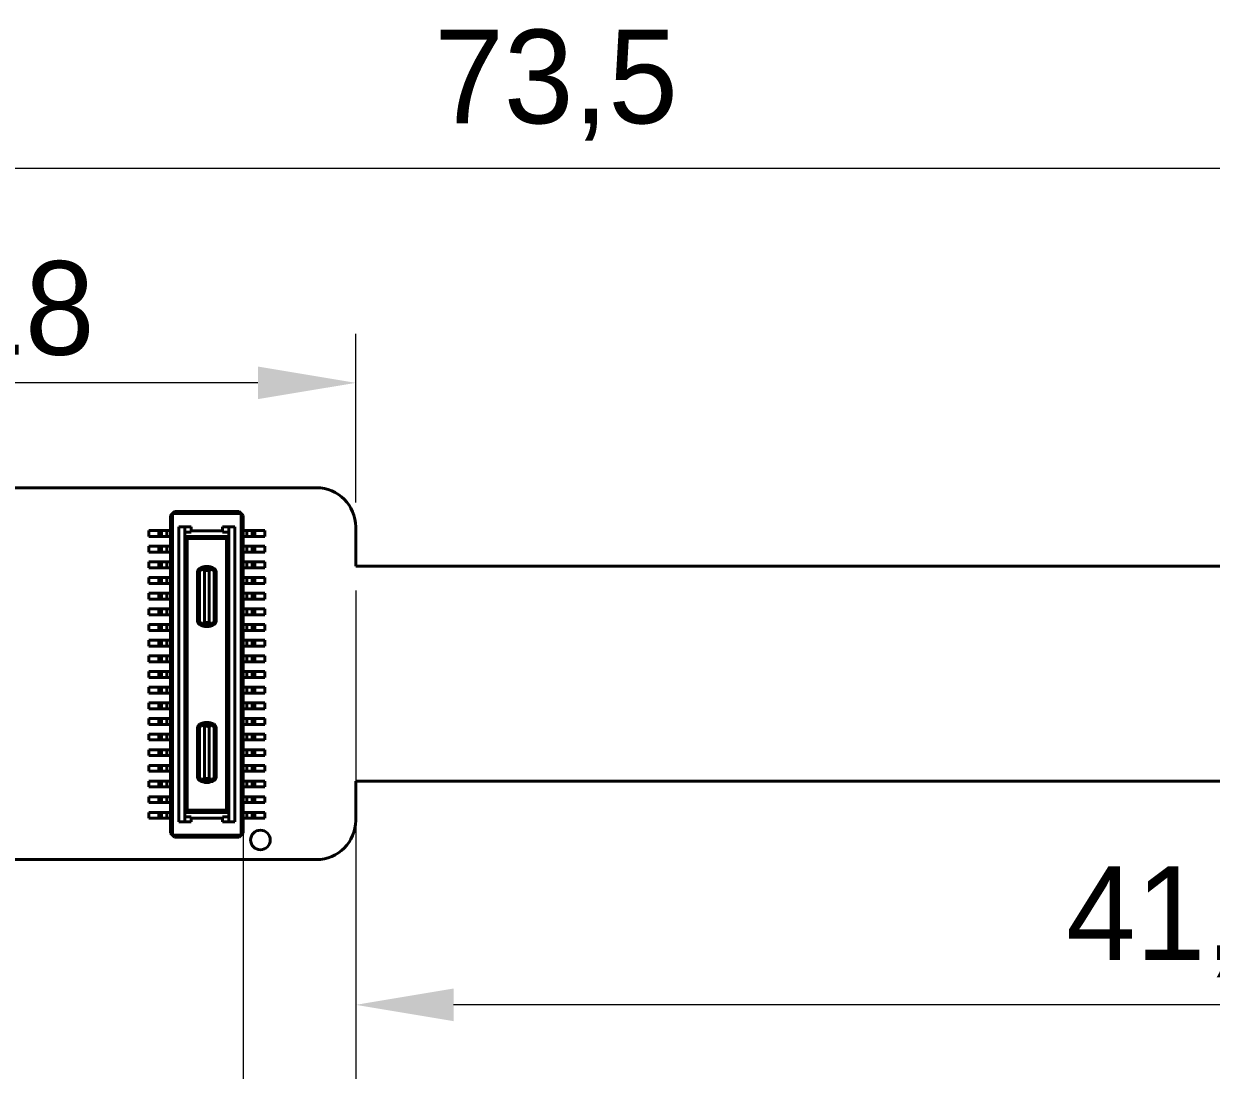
# Model space of a CAD drawing. Header units: millimetres. Extents: x 15 to 205, y 5 to 292.
# Drawn here: x 72.6 to 102.94, y 143.66 to 170.4 of the extents above; entities that cross this region are included whole.
import ezdxf

# ---------------------------------------------------------------- set-up
doc = ezdxf.new("R2010")
doc.units = ezdxf.units.MM
doc.layers.add('Annotations', color=7, linetype='Continuous')
doc.layers.add('Geometries', color=7, linetype='Continuous')
doc.styles.add('Shapr2', font='txt', dxfattribs={"height": 2.3925})
doc.dimstyles.new('ISO-25', dxfattribs={"dimtxt": 2.5, "dimasz": 2.5, "dimexe": 1.25, "dimexo": 0.625, "dimtad": 1, "dimtxsty": 'Standard', "dimcen": 2.5, "dimadec": 0, "dimazin": 0, "dimtfac": 1, "dimtmove": 0, "dimatfit": 3, "dimfxl": 1, "dimarcsym": 0})

# ---------------------------------------------------------------- blocks, each defined once
blk = doc.blocks.new('*D2')
at = {"layer": 'Annotations', "color": 0, "linetype": 'Continuous', "lineweight": 15}
for p, q in [((49.079, 161.421), (49.079, 167.96)), ((122.579, 155.254), (122.579, 167.96)), ((51.579, 166.71), (120.079, 166.71))]:
    blk.add_line(p, q, dxfattribs=at)
at = {"layer": 'Annotations', "color": 0}
for points in [[(51.579, 167.126), (51.579, 166.293), (49.079, 166.71)], [(120.079, 166.293), (120.079, 167.126), (122.579, 166.71)]]:
    blk.add_solid(points, dxfattribs=at)
at = {"layer": 'Defpoints', "color": 0}
for p in [(122.579, 166.71), (49.079, 160.796), (122.579, 154.629)]:
    blk.add_point(p, dxfattribs=at)
at = {"layer": 'Annotations', "color": 0, "lineweight": 15, "insert": (86.198, 168.834), "char_height": 2.3925, "attachment_point": 5, "style": 'Shapr2'}
blk.add_mtext('73,5', dxfattribs=at)
blk = doc.blocks.new('*D7')
at = {"layer": 'Annotations', "color": 0, "linetype": 'Continuous', "lineweight": 15}
for p, q in [((63.079, 161.421), (63.079, 162.477)), ((81.079, 158.171), (81.079, 162.477)), ((78.579, 161.227), (65.579, 161.227))]:
    blk.add_line(p, q, dxfattribs=at)
at = {"layer": 'Annotations', "color": 0}
for points in [[(65.579, 161.644), (65.579, 160.811), (63.079, 161.227)], [(78.579, 160.811), (78.579, 161.644), (81.079, 161.227)]]:
    blk.add_solid(points, dxfattribs=at)
at = {"layer": 'Defpoints', "color": 0}
for p in [(63.079, 161.227), (63.079, 160.796), (81.079, 157.546)]:
    blk.add_point(p, dxfattribs=at)
at = {"layer": 'Annotations', "color": 0, "lineweight": 15, "insert": (72.627, 163.124), "char_height": 2.3925, "attachment_point": 5, "style": 'Shapr2'}
blk.add_mtext('18', dxfattribs=at)
blk = doc.blocks.new('*D8')
at = {"layer": 'Annotations', "color": 0, "linetype": 'Continuous', "lineweight": 15}
for p, q in [((122.579, 152.238), (122.579, 144.083)), ((81.079, 149.421), (81.079, 144.083)), ((120.079, 145.333), (83.579, 145.333))]:
    blk.add_line(p, q, dxfattribs=at)
at = {"layer": 'Annotations', "color": 0}
for points in [[(83.579, 145.75), (83.579, 144.916), (81.079, 145.333)], [(120.079, 144.916), (120.079, 145.75), (122.579, 145.333)]]:
    blk.add_solid(points, dxfattribs=at)
at = {"layer": 'Defpoints', "color": 0}
for p in [(122.579, 152.863), (81.079, 150.046), (81.079, 145.333)]:
    blk.add_point(p, dxfattribs=at)
at = {"layer": 'Annotations', "color": 0, "lineweight": 15, "insert": (102.345, 147.457), "char_height": 2.3925, "attachment_point": 5, "style": 'Shapr2'}
blk.add_mtext('41,5', dxfattribs=at)
blk = doc.blocks.new('*D10')
at = {"layer": 'Annotations', "color": 0, "linetype": 'Continuous', "lineweight": 15}
for p, q in [((78.2, 156.026), (78.2, 116.949)), ((81.079, 155.921), (81.079, 116.949)), ((75.7, 118.199), (73.2, 118.199)), ((78.2, 118.199), (81.079, 118.199)), ((83.579, 118.199), (86.079, 118.199))]:
    blk.add_line(p, q, dxfattribs=at)
at = {"layer": 'Annotations', "color": 0}
for points in [[(75.7, 117.782), (75.7, 118.615), (78.2, 118.199)], [(83.579, 118.615), (83.579, 117.782), (81.079, 118.199)]]:
    blk.add_solid(points, dxfattribs=at)
at = {"layer": 'Defpoints', "color": 0}
for p in [(78.2, 156.651), (81.079, 156.546), (81.079, 118.199)]:
    blk.add_point(p, dxfattribs=at)
at = {"layer": 'Annotations', "color": 0, "lineweight": 15, "insert": (78.833, 120.323), "char_height": 2.3925, "attachment_point": 5, "style": 'Shapr2'}
blk.add_mtext('2,88', dxfattribs=at)

msp = doc.modelspace()

# ---------------------------------------------------------------- linework, layer by layer
at = {"layer": 'Geometries', "linetype": 'Continuous', "lineweight": 40}
for p, q in [((63.079, 158.546), (80.079, 158.546)), ((76.35, 157.836), (76.4, 157.886)), ((76.35, 157.451), (76.35, 157.836)), ((76.45, 157.936), (76.4, 157.886)), ((76.4, 157.886), (78.15, 157.886)), ((76.4, 157.886), (76.4, 149.666)), ((78.1, 157.936), (76.45, 157.936)), ((78.1, 157.936), (78.15, 157.886)), ((78.15, 157.886), (78.2, 157.836)), ((78.15, 157.886), (78.15, 149.666)), ((78.2, 157.451), (78.2, 157.836)), ((76.56, 157.546), (76.71, 157.546)), ((76.56, 157.546), (76.56, 150.006)), ((76.71, 157.546), (76.875, 157.546)), ((76.71, 157.546), (76.71, 157.411)), ((76.875, 157.446), (76.875, 157.546)), ((77.675, 157.546), (77.675, 157.446)), ((77.675, 157.546), (77.84, 157.546)), ((77.84, 157.546), (77.84, 157.411)), ((77.84, 157.546), (77.99, 157.546)), ((77.99, 150.006), (77.99, 157.546)), ((81.079, 156.546), (81.079, 157.546)), ((75.79, 157.451), (76.05, 157.451)), ((75.79, 157.301), (75.79, 157.451)), ((76.05, 157.301), (75.79, 157.301)), ((76.05, 157.451), (76.094, 157.451)), ((76.05, 157.451), (76.05, 157.301)), ((76.05, 157.301), (76.094, 157.301)), ((76.094, 157.451), (76.094, 157.301)), ((76.094, 157.451), (76.117, 157.451)), ((76.117, 157.301), (76.094, 157.301)), ((76.25, 157.451), (76.117, 157.451)), ((76.117, 157.451), (76.117, 157.301)), ((76.25, 157.301), (76.117, 157.301)), ((76.25, 157.451), (76.35, 157.451)), ((76.25, 157.451), (76.25, 157.301)), ((76.35, 157.301), (76.25, 157.301)), ((76.35, 157.301), (76.35, 157.451)), ((76.35, 157.051), (76.35, 157.301)), ((76.875, 157.411), (76.71, 157.411)), ((76.71, 157.411), (76.71, 157.307)), ((76.71, 157.307), (76.71, 150.246)), ((76.77, 157.246), (76.711, 157.305)), ((76.711, 157.305), (77.839, 157.305)), ((76.77, 157.246), (76.77, 150.307)), ((76.77, 157.246), (77.78, 157.246)), ((76.875, 157.446), (76.875, 157.411)), ((76.875, 157.446), (77.675, 157.446)), ((77.675, 157.411), (77.675, 157.446)), ((77.84, 157.411), (77.675, 157.411)), ((77.78, 157.246), (77.839, 157.305)), ((77.78, 157.246), (77.78, 150.307)), ((77.84, 157.411), (77.84, 157.307)), ((77.84, 157.307), (77.84, 150.246)), ((78.3, 157.451), (78.2, 157.451)), ((78.2, 157.301), (78.2, 157.451)), ((78.2, 157.301), (78.3, 157.301)), ((78.2, 157.051), (78.2, 157.301)), ((78.3, 157.451), (78.432, 157.451)), ((78.3, 157.451), (78.3, 157.301)), ((78.3, 157.301), (78.432, 157.301)), ((78.456, 157.451), (78.432, 157.451)), ((78.432, 157.451), (78.432, 157.301)), ((78.432, 157.301), (78.456, 157.301)), ((78.5, 157.451), (78.456, 157.451)), ((78.456, 157.451), (78.456, 157.301)), ((78.5, 157.301), (78.456, 157.301)), ((78.76, 157.451), (78.5, 157.451)), ((78.5, 157.451), (78.5, 157.301)), ((78.5, 157.301), (78.76, 157.301)), ((78.76, 157.301), (78.76, 157.451)), ((75.79, 156.901), (75.79, 157.051)), ((75.79, 157.051), (76.05, 157.051)), ((76.05, 156.901), (75.79, 156.901)), ((76.05, 157.051), (76.094, 157.051)), ((76.05, 157.051), (76.05, 156.901)), ((76.05, 156.901), (76.094, 156.901)), ((76.094, 157.051), (76.117, 157.051)), ((76.094, 157.051), (76.094, 156.901)), ((76.117, 156.901), (76.094, 156.901)), ((76.25, 157.051), (76.117, 157.051)), ((76.117, 157.051), (76.117, 156.901)), ((76.25, 156.901), (76.117, 156.901)), ((76.25, 157.051), (76.35, 157.051)), ((76.25, 157.051), (76.25, 156.901)), ((76.35, 156.901), (76.25, 156.901)), ((76.35, 156.901), (76.35, 157.051)), ((76.35, 156.651), (76.35, 156.901)), ((78.3, 157.051), (78.2, 157.051)), ((78.2, 156.901), (78.2, 157.051)), ((78.2, 156.901), (78.3, 156.901)), ((78.2, 156.651), (78.2, 156.901)), ((78.3, 157.051), (78.432, 157.051)), ((78.3, 157.051), (78.3, 156.901)), ((78.3, 156.901), (78.432, 156.901)), ((78.432, 157.051), (78.432, 156.901)), ((78.456, 157.051), (78.432, 157.051)), ((78.432, 156.901), (78.456, 156.901)), ((78.5, 157.051), (78.456, 157.051)), ((78.456, 157.051), (78.456, 156.901)), ((78.5, 156.901), (78.456, 156.901)), ((78.76, 157.051), (78.5, 157.051)), ((78.5, 157.051), (78.5, 156.901)), ((78.5, 156.901), (78.76, 156.901)), ((78.76, 156.901), (78.76, 157.051)), ((75.79, 156.651), (76.05, 156.651)), ((75.79, 156.501), (75.79, 156.651)), ((76.05, 156.651), (76.094, 156.651)), ((76.05, 156.651), (76.05, 156.501)), ((76.094, 156.651), (76.117, 156.651)), ((76.094, 156.651), (76.094, 156.501)), ((76.25, 156.651), (76.117, 156.651)), ((76.117, 156.651), (76.117, 156.501)), ((76.25, 156.651), (76.35, 156.651)), ((76.25, 156.651), (76.25, 156.501)), ((76.35, 156.501), (76.35, 156.651)), ((78.3, 156.651), (78.2, 156.651)), ((78.2, 156.501), (78.2, 156.651)), ((78.3, 156.651), (78.432, 156.651)), ((78.3, 156.651), (78.3, 156.501)), ((78.432, 156.651), (78.432, 156.501)), ((78.456, 156.651), (78.432, 156.651)), ((78.456, 156.651), (78.456, 156.501)), ((78.5, 156.651), (78.456, 156.651)), ((78.76, 156.651), (78.5, 156.651)), ((78.5, 156.651), (78.5, 156.501)), ((78.76, 156.501), (78.76, 156.651)), ((76.05, 156.501), (75.79, 156.501)), ((76.05, 156.501), (76.094, 156.501)), ((76.117, 156.501), (76.094, 156.501)), ((76.25, 156.501), (76.117, 156.501)), ((76.35, 156.501), (76.25, 156.501)), ((76.35, 156.251), (76.35, 156.501)), ((77.09, 156.4), (77.04, 156.4)), ((77.04, 155.137), (77.04, 156.4)), ((77.115, 156.443), (77.09, 156.487)), ((77.09, 155.137), (77.09, 156.4)), ((77.215, 156.429), (77.215, 155.108)), ((77.335, 156.429), (77.335, 155.108)), ((77.435, 156.443), (77.46, 156.487)), ((77.51, 156.4), (77.46, 156.4)), ((77.46, 155.137), (77.46, 156.4)), ((77.51, 156.4), (77.51, 155.137)), ((78.2, 156.501), (78.3, 156.501)), ((78.2, 156.251), (78.2, 156.501)), ((78.3, 156.501), (78.432, 156.501)), ((78.432, 156.501), (78.456, 156.501)), ((78.5, 156.501), (78.456, 156.501)), ((78.5, 156.501), (78.76, 156.501)), ((121.579, 156.546), (81.079, 156.546)), ((75.79, 156.251), (76.05, 156.251)), ((75.79, 156.101), (75.79, 156.251)), ((76.05, 156.101), (75.79, 156.101)), ((76.05, 156.251), (76.094, 156.251)), ((76.05, 156.251), (76.05, 156.101)), ((76.05, 156.101), (76.094, 156.101)), ((76.094, 156.251), (76.117, 156.251)), ((76.094, 156.251), (76.094, 156.101)), ((76.117, 156.101), (76.094, 156.101)), ((76.25, 156.251), (76.117, 156.251)), ((76.117, 156.251), (76.117, 156.101)), ((76.25, 156.101), (76.117, 156.101)), ((76.25, 156.251), (76.35, 156.251)), ((76.25, 156.251), (76.25, 156.101)), ((76.35, 156.101), (76.25, 156.101)), ((76.35, 156.101), (76.35, 156.251)), ((76.35, 155.851), (76.35, 156.101)), ((78.3, 156.251), (78.2, 156.251)), ((78.2, 156.101), (78.2, 156.251)), ((78.2, 156.101), (78.3, 156.101)), ((78.2, 155.851), (78.2, 156.101)), ((78.3, 156.251), (78.432, 156.251)), ((78.3, 156.251), (78.3, 156.101)), ((78.3, 156.101), (78.432, 156.101)), ((78.432, 156.251), (78.432, 156.101)), ((78.456, 156.251), (78.432, 156.251)), ((78.432, 156.101), (78.456, 156.101)), ((78.5, 156.251), (78.456, 156.251)), ((78.456, 156.251), (78.456, 156.101)), ((78.5, 156.101), (78.456, 156.101)), ((78.76, 156.251), (78.5, 156.251)), ((78.5, 156.251), (78.5, 156.101)), ((78.5, 156.101), (78.76, 156.101)), ((78.76, 156.101), (78.76, 156.251)), ((75.79, 155.851), (76.05, 155.851)), ((75.79, 155.701), (75.79, 155.851)), ((76.05, 155.701), (75.79, 155.701)), ((76.05, 155.851), (76.05, 155.701)), ((76.05, 155.851), (76.094, 155.851)), ((76.05, 155.701), (76.094, 155.701)), ((76.094, 155.851), (76.117, 155.851)), ((76.094, 155.851), (76.094, 155.701)), ((76.117, 155.701), (76.094, 155.701)), ((76.117, 155.851), (76.117, 155.701)), ((76.25, 155.851), (76.117, 155.851)), ((76.25, 155.701), (76.117, 155.701)), ((76.25, 155.851), (76.35, 155.851)), ((76.25, 155.851), (76.25, 155.701)), ((76.35, 155.701), (76.25, 155.701)), ((76.35, 155.701), (76.35, 155.851)), ((76.35, 155.451), (76.35, 155.701)), ((78.3, 155.851), (78.2, 155.851)), ((78.2, 155.701), (78.2, 155.851)), ((78.2, 155.701), (78.3, 155.701)), ((78.2, 155.451), (78.2, 155.701)), ((78.3, 155.851), (78.432, 155.851)), ((78.3, 155.851), (78.3, 155.701)), ((78.3, 155.701), (78.432, 155.701)), ((78.456, 155.851), (78.432, 155.851)), ((78.432, 155.851), (78.432, 155.701)), ((78.432, 155.701), (78.456, 155.701)), ((78.5, 155.851), (78.456, 155.851)), ((78.456, 155.851), (78.456, 155.701)), ((78.5, 155.701), (78.456, 155.701)), ((78.76, 155.851), (78.5, 155.851)), ((78.5, 155.851), (78.5, 155.701)), ((78.5, 155.701), (78.76, 155.701)), ((78.76, 155.701), (78.76, 155.851)), ((75.79, 155.451), (76.05, 155.451)), ((75.79, 155.301), (75.79, 155.451)), ((76.05, 155.451), (76.094, 155.451)), ((76.05, 155.451), (76.05, 155.301)), ((76.094, 155.451), (76.117, 155.451)), ((76.094, 155.451), (76.094, 155.301)), ((76.25, 155.451), (76.117, 155.451)), ((76.117, 155.451), (76.117, 155.301)), ((76.25, 155.451), (76.35, 155.451)), ((76.25, 155.451), (76.25, 155.301)), ((76.35, 155.301), (76.35, 155.451)), ((78.3, 155.451), (78.2, 155.451)), ((78.2, 155.301), (78.2, 155.451)), ((78.3, 155.451), (78.432, 155.451)), ((78.3, 155.451), (78.3, 155.301)), ((78.456, 155.451), (78.432, 155.451)), ((78.432, 155.451), (78.432, 155.301)), ((78.5, 155.451), (78.456, 155.451)), ((78.456, 155.451), (78.456, 155.301)), ((78.76, 155.451), (78.5, 155.451)), ((78.5, 155.451), (78.5, 155.301)), ((78.76, 155.301), (78.76, 155.451)), ((76.05, 155.301), (75.79, 155.301)), ((75.79, 155.051), (76.05, 155.051)), ((75.79, 154.901), (75.79, 155.051)), ((76.05, 155.301), (76.094, 155.301)), ((76.05, 155.051), (76.094, 155.051)), ((76.05, 155.051), (76.05, 154.901)), ((76.117, 155.301), (76.094, 155.301)), ((76.094, 155.051), (76.117, 155.051)), ((76.094, 155.051), (76.094, 154.901)), ((76.25, 155.301), (76.117, 155.301)), ((76.25, 155.051), (76.117, 155.051)), ((76.117, 155.051), (76.117, 154.901)), ((76.35, 155.301), (76.25, 155.301)), ((76.25, 155.051), (76.35, 155.051)), ((76.25, 155.051), (76.25, 154.901)), ((76.35, 155.051), (76.35, 155.301)), ((76.35, 154.901), (76.35, 155.051)), ((77.04, 155.137), (77.09, 155.137)), ((77.09, 155.051), (77.115, 155.094)), ((77.435, 155.094), (77.46, 155.051)), ((77.46, 155.137), (77.51, 155.137)), ((78.2, 155.301), (78.3, 155.301)), ((78.2, 155.051), (78.2, 155.301)), ((78.3, 155.051), (78.2, 155.051)), ((78.2, 154.901), (78.2, 155.051)), ((78.3, 155.301), (78.432, 155.301)), ((78.3, 155.051), (78.432, 155.051)), ((78.3, 155.051), (78.3, 154.901)), ((78.432, 155.301), (78.456, 155.301)), ((78.456, 155.051), (78.432, 155.051)), ((78.432, 155.051), (78.432, 154.901)), ((78.5, 155.301), (78.456, 155.301)), ((78.5, 155.051), (78.456, 155.051)), ((78.456, 155.051), (78.456, 154.901)), ((78.5, 155.301), (78.76, 155.301)), ((78.76, 155.051), (78.5, 155.051)), ((78.5, 155.051), (78.5, 154.901)), ((78.76, 154.901), (78.76, 155.051)), ((76.05, 154.901), (75.79, 154.901)), ((76.05, 154.901), (76.094, 154.901)), ((76.117, 154.901), (76.094, 154.901)), ((76.25, 154.901), (76.117, 154.901)), ((76.35, 154.901), (76.25, 154.901)), ((76.35, 154.651), (76.35, 154.901)), ((78.2, 154.901), (78.3, 154.901)), ((78.2, 154.651), (78.2, 154.901)), ((78.3, 154.901), (78.432, 154.901)), ((78.432, 154.901), (78.456, 154.901)), ((78.5, 154.901), (78.456, 154.901)), ((78.5, 154.901), (78.76, 154.901)), ((75.79, 154.501), (75.79, 154.651)), ((75.79, 154.651), (76.05, 154.651)), ((76.05, 154.501), (75.79, 154.501)), ((76.05, 154.651), (76.094, 154.651)), ((76.05, 154.651), (76.05, 154.501)), ((76.05, 154.501), (76.094, 154.501)), ((76.094, 154.651), (76.117, 154.651)), ((76.094, 154.651), (76.094, 154.501)), ((76.117, 154.501), (76.094, 154.501)), ((76.117, 154.651), (76.117, 154.501)), ((76.25, 154.651), (76.117, 154.651)), ((76.25, 154.501), (76.117, 154.501)), ((76.25, 154.651), (76.35, 154.651)), ((76.25, 154.651), (76.25, 154.501)), ((76.35, 154.501), (76.25, 154.501)), ((76.35, 154.501), (76.35, 154.651)), ((76.35, 154.251), (76.35, 154.501)), ((78.3, 154.651), (78.2, 154.651)), ((78.2, 154.501), (78.2, 154.651)), ((78.2, 154.501), (78.3, 154.501)), ((78.2, 154.251), (78.2, 154.501)), ((78.3, 154.651), (78.432, 154.651)), ((78.3, 154.651), (78.3, 154.501)), ((78.3, 154.501), (78.432, 154.501)), ((78.456, 154.651), (78.432, 154.651)), ((78.432, 154.651), (78.432, 154.501)), ((78.432, 154.501), (78.456, 154.501)), ((78.456, 154.651), (78.456, 154.501)), ((78.5, 154.651), (78.456, 154.651)), ((78.5, 154.501), (78.456, 154.501)), ((78.76, 154.651), (78.5, 154.651)), ((78.5, 154.651), (78.5, 154.501)), ((78.5, 154.501), (78.76, 154.501)), ((78.76, 154.501), (78.76, 154.651)), ((75.79, 154.251), (76.05, 154.251)), ((75.79, 154.101), (75.79, 154.251)), ((76.05, 154.251), (76.094, 154.251)), ((76.05, 154.251), (76.05, 154.101)), ((76.094, 154.251), (76.117, 154.251)), ((76.094, 154.251), (76.094, 154.101)), ((76.25, 154.251), (76.117, 154.251)), ((76.117, 154.251), (76.117, 154.101)), ((76.25, 154.251), (76.25, 154.101)), ((76.25, 154.251), (76.35, 154.251)), ((76.35, 154.101), (76.35, 154.251)), ((78.3, 154.251), (78.2, 154.251)), ((78.2, 154.101), (78.2, 154.251)), ((78.3, 154.251), (78.432, 154.251)), ((78.3, 154.251), (78.3, 154.101)), ((78.456, 154.251), (78.432, 154.251)), ((78.432, 154.251), (78.432, 154.101)), ((78.5, 154.251), (78.456, 154.251)), ((78.456, 154.251), (78.456, 154.101)), ((78.76, 154.251), (78.5, 154.251)), ((78.5, 154.251), (78.5, 154.101)), ((78.76, 154.101), (78.76, 154.251)), ((76.05, 154.101), (75.79, 154.101)), ((75.79, 153.851), (76.05, 153.851)), ((75.79, 153.701), (75.79, 153.851)), ((76.05, 154.101), (76.094, 154.101)), ((76.05, 153.851), (76.094, 153.851)), ((76.05, 153.851), (76.05, 153.701)), ((76.117, 154.101), (76.094, 154.101)), ((76.094, 153.851), (76.094, 153.701)), ((76.094, 153.851), (76.117, 153.851)), ((76.25, 154.101), (76.117, 154.101)), ((76.25, 153.851), (76.117, 153.851)), ((76.117, 153.851), (76.117, 153.701)), ((76.35, 154.101), (76.25, 154.101)), ((76.25, 153.851), (76.35, 153.851)), ((76.25, 153.851), (76.25, 153.701)), ((76.35, 153.851), (76.35, 154.101)), ((76.35, 153.701), (76.35, 153.851)), ((78.2, 154.101), (78.3, 154.101)), ((78.2, 153.851), (78.2, 154.101)), ((78.3, 153.851), (78.2, 153.851)), ((78.2, 153.701), (78.2, 153.851)), ((78.3, 154.101), (78.432, 154.101)), ((78.3, 153.851), (78.432, 153.851)), ((78.3, 153.851), (78.3, 153.701)), ((78.432, 154.101), (78.456, 154.101)), ((78.456, 153.851), (78.432, 153.851)), ((78.432, 153.851), (78.432, 153.701)), ((78.5, 154.101), (78.456, 154.101)), ((78.5, 153.851), (78.456, 153.851)), ((78.456, 153.851), (78.456, 153.701)), ((78.5, 154.101), (78.76, 154.101)), ((78.5, 153.851), (78.5, 153.701)), ((78.76, 153.851), (78.5, 153.851)), ((78.76, 153.701), (78.76, 153.851)), ((76.05, 153.701), (75.79, 153.701)), ((76.05, 153.701), (76.094, 153.701)), ((76.117, 153.701), (76.094, 153.701)), ((76.25, 153.701), (76.117, 153.701)), ((76.35, 153.701), (76.25, 153.701)), ((76.35, 153.451), (76.35, 153.701)), ((78.2, 153.701), (78.3, 153.701)), ((78.2, 153.451), (78.2, 153.701)), ((78.3, 153.701), (78.432, 153.701)), ((78.432, 153.701), (78.456, 153.701)), ((78.5, 153.701), (78.456, 153.701)), ((78.5, 153.701), (78.76, 153.701)), ((75.79, 153.451), (76.05, 153.451)), ((75.79, 153.301), (75.79, 153.451)), ((76.05, 153.301), (75.79, 153.301)), ((76.05, 153.451), (76.094, 153.451)), ((76.05, 153.451), (76.05, 153.301)), ((76.05, 153.301), (76.094, 153.301)), ((76.094, 153.451), (76.117, 153.451)), ((76.094, 153.451), (76.094, 153.301)), ((76.117, 153.301), (76.094, 153.301)), ((76.25, 153.451), (76.117, 153.451)), ((76.117, 153.451), (76.117, 153.301)), ((76.25, 153.301), (76.117, 153.301)), ((76.25, 153.451), (76.35, 153.451)), ((76.25, 153.451), (76.25, 153.301)), ((76.35, 153.301), (76.25, 153.301)), ((76.35, 153.301), (76.35, 153.451)), ((76.35, 153.051), (76.35, 153.301)), ((78.3, 153.451), (78.2, 153.451)), ((78.2, 153.301), (78.2, 153.451)), ((78.2, 153.301), (78.3, 153.301)), ((78.2, 153.051), (78.2, 153.301)), ((78.3, 153.451), (78.432, 153.451)), ((78.3, 153.451), (78.3, 153.301)), ((78.3, 153.301), (78.432, 153.301)), ((78.456, 153.451), (78.432, 153.451)), ((78.432, 153.451), (78.432, 153.301)), ((78.432, 153.301), (78.456, 153.301)), ((78.5, 153.451), (78.456, 153.451)), ((78.456, 153.451), (78.456, 153.301)), ((78.5, 153.301), (78.456, 153.301)), ((78.76, 153.451), (78.5, 153.451)), ((78.5, 153.451), (78.5, 153.301)), ((78.5, 153.301), (78.76, 153.301)), ((78.76, 153.301), (78.76, 153.451)), ((75.79, 153.051), (76.05, 153.051)), ((75.79, 152.901), (75.79, 153.051)), ((76.05, 153.051), (76.094, 153.051)), ((76.05, 153.051), (76.05, 152.901)), ((76.094, 153.051), (76.117, 153.051)), ((76.094, 153.051), (76.094, 152.901)), ((76.25, 153.051), (76.117, 153.051)), ((76.117, 153.051), (76.117, 152.901)), ((76.25, 153.051), (76.35, 153.051)), ((76.25, 153.051), (76.25, 152.901)), ((76.35, 152.901), (76.35, 153.051)), ((78.3, 153.051), (78.2, 153.051)), ((78.2, 152.901), (78.2, 153.051)), ((78.3, 153.051), (78.432, 153.051)), ((78.3, 153.051), (78.3, 152.901)), ((78.456, 153.051), (78.432, 153.051)), ((78.432, 153.051), (78.432, 152.901)), ((78.5, 153.051), (78.456, 153.051)), ((78.456, 153.051), (78.456, 152.901)), ((78.76, 153.051), (78.5, 153.051)), ((78.5, 153.051), (78.5, 152.901)), ((78.76, 152.901), (78.76, 153.051)), ((76.05, 152.901), (75.79, 152.901)), ((75.79, 152.651), (76.05, 152.651)), ((75.79, 152.501), (75.79, 152.651)), ((76.05, 152.901), (76.094, 152.901)), ((76.05, 152.651), (76.094, 152.651)), ((76.05, 152.651), (76.05, 152.501)), ((76.117, 152.901), (76.094, 152.901)), ((76.094, 152.651), (76.117, 152.651)), ((76.094, 152.651), (76.094, 152.501)), ((76.25, 152.901), (76.117, 152.901)), ((76.25, 152.651), (76.117, 152.651)), ((76.117, 152.651), (76.117, 152.501)), ((76.35, 152.901), (76.25, 152.901)), ((76.25, 152.651), (76.25, 152.501)), ((76.25, 152.651), (76.35, 152.651)), ((76.35, 152.651), (76.35, 152.901)), ((76.35, 152.501), (76.35, 152.651)), ((78.2, 152.901), (78.3, 152.901)), ((78.2, 152.651), (78.2, 152.901)), ((78.3, 152.651), (78.2, 152.651)), ((78.2, 152.501), (78.2, 152.651)), ((78.3, 152.901), (78.432, 152.901)), ((78.3, 152.651), (78.432, 152.651)), ((78.3, 152.651), (78.3, 152.501)), ((78.432, 152.901), (78.456, 152.901)), ((78.456, 152.651), (78.432, 152.651)), ((78.432, 152.651), (78.432, 152.501)), ((78.5, 152.901), (78.456, 152.901)), ((78.5, 152.651), (78.456, 152.651)), ((78.456, 152.651), (78.456, 152.501)), ((78.5, 152.901), (78.76, 152.901)), ((78.76, 152.651), (78.5, 152.651)), ((78.5, 152.651), (78.5, 152.501)), ((78.76, 152.501), (78.76, 152.651)), ((76.05, 152.501), (75.79, 152.501)), ((76.05, 152.501), (76.094, 152.501)), ((76.117, 152.501), (76.094, 152.501)), ((76.25, 152.501), (76.117, 152.501)), ((76.35, 152.501), (76.25, 152.501)), ((76.35, 152.251), (76.35, 152.501)), ((77.09, 152.415), (77.04, 152.415)), ((77.04, 152.415), (77.04, 151.152)), ((77.115, 152.458), (77.09, 152.502)), ((77.09, 151.152), (77.09, 152.415)), ((77.215, 152.444), (77.215, 151.123)), ((77.335, 152.444), (77.335, 151.123)), ((77.46, 152.502), (77.435, 152.458)), ((77.51, 152.415), (77.46, 152.415)), ((77.46, 151.152), (77.46, 152.415)), ((77.51, 151.152), (77.51, 152.415)), ((78.2, 152.501), (78.3, 152.501)), ((78.2, 152.251), (78.2, 152.501)), ((78.3, 152.501), (78.432, 152.501)), ((78.432, 152.501), (78.456, 152.501)), ((78.5, 152.501), (78.456, 152.501)), ((78.5, 152.501), (78.76, 152.501)), ((75.79, 152.251), (76.05, 152.251)), ((75.79, 152.101), (75.79, 152.251)), ((76.05, 152.101), (75.79, 152.101)), ((76.05, 152.251), (76.094, 152.251)), ((76.05, 152.251), (76.05, 152.101)), ((76.05, 152.101), (76.094, 152.101)), ((76.094, 152.251), (76.117, 152.251)), ((76.094, 152.251), (76.094, 152.101)), ((76.117, 152.101), (76.094, 152.101)), ((76.25, 152.251), (76.117, 152.251)), ((76.117, 152.251), (76.117, 152.101)), ((76.25, 152.101), (76.117, 152.101)), ((76.25, 152.251), (76.35, 152.251)), ((76.25, 152.251), (76.25, 152.101)), ((76.35, 152.101), (76.25, 152.101)), ((76.35, 152.101), (76.35, 152.251)), ((76.35, 151.851), (76.35, 152.101)), ((78.3, 152.251), (78.2, 152.251)), ((78.2, 152.101), (78.2, 152.251)), ((78.2, 152.101), (78.3, 152.101)), ((78.2, 151.851), (78.2, 152.101)), ((78.3, 152.251), (78.432, 152.251)), ((78.3, 152.251), (78.3, 152.101)), ((78.3, 152.101), (78.432, 152.101)), ((78.456, 152.251), (78.432, 152.251)), ((78.432, 152.251), (78.432, 152.101)), ((78.432, 152.101), (78.456, 152.101)), ((78.5, 152.251), (78.456, 152.251)), ((78.456, 152.251), (78.456, 152.101)), ((78.5, 152.101), (78.456, 152.101)), ((78.76, 152.251), (78.5, 152.251)), ((78.5, 152.251), (78.5, 152.101)), ((78.5, 152.101), (78.76, 152.101)), ((78.76, 152.101), (78.76, 152.251)), ((75.79, 151.851), (76.05, 151.851)), ((75.79, 151.701), (75.79, 151.851)), ((76.05, 151.851), (76.05, 151.701)), ((76.05, 151.851), (76.094, 151.851)), ((76.094, 151.851), (76.117, 151.851)), ((76.094, 151.851), (76.094, 151.701)), ((76.25, 151.851), (76.117, 151.851)), ((76.117, 151.851), (76.117, 151.701)), ((76.25, 151.851), (76.35, 151.851)), ((76.25, 151.851), (76.25, 151.701)), ((76.35, 151.701), (76.35, 151.851)), ((78.3, 151.851), (78.2, 151.851)), ((78.2, 151.701), (78.2, 151.851)), ((78.3, 151.851), (78.432, 151.851)), ((78.3, 151.851), (78.3, 151.701)), ((78.456, 151.851), (78.432, 151.851)), ((78.432, 151.851), (78.432, 151.701)), ((78.456, 151.851), (78.456, 151.701)), ((78.5, 151.851), (78.456, 151.851)), ((78.76, 151.851), (78.5, 151.851)), ((78.5, 151.851), (78.5, 151.701)), ((78.76, 151.701), (78.76, 151.851)), ((76.05, 151.701), (75.79, 151.701)), ((75.79, 151.451), (76.05, 151.451)), ((75.79, 151.301), (75.79, 151.451)), ((76.05, 151.701), (76.094, 151.701)), ((76.05, 151.451), (76.094, 151.451)), ((76.05, 151.451), (76.05, 151.301)), ((76.117, 151.701), (76.094, 151.701)), ((76.094, 151.451), (76.117, 151.451)), ((76.094, 151.451), (76.094, 151.301)), ((76.25, 151.701), (76.117, 151.701)), ((76.117, 151.451), (76.117, 151.301)), ((76.25, 151.451), (76.117, 151.451)), ((76.35, 151.701), (76.25, 151.701)), ((76.25, 151.451), (76.25, 151.301)), ((76.25, 151.451), (76.35, 151.451)), ((76.35, 151.451), (76.35, 151.701)), ((76.35, 151.301), (76.35, 151.451)), ((78.2, 151.701), (78.3, 151.701)), ((78.2, 151.451), (78.2, 151.701)), ((78.3, 151.451), (78.2, 151.451)), ((78.2, 151.301), (78.2, 151.451)), ((78.3, 151.701), (78.432, 151.701)), ((78.3, 151.451), (78.432, 151.451)), ((78.3, 151.451), (78.3, 151.301)), ((78.432, 151.701), (78.456, 151.701)), ((78.456, 151.451), (78.432, 151.451)), ((78.432, 151.451), (78.432, 151.301)), ((78.5, 151.701), (78.456, 151.701)), ((78.5, 151.451), (78.456, 151.451)), ((78.456, 151.451), (78.456, 151.301)), ((78.5, 151.701), (78.76, 151.701)), ((78.76, 151.451), (78.5, 151.451)), ((78.5, 151.451), (78.5, 151.301)), ((78.76, 151.301), (78.76, 151.451)), ((76.05, 151.301), (75.79, 151.301)), ((76.05, 151.301), (76.094, 151.301)), ((76.117, 151.301), (76.094, 151.301)), ((76.25, 151.301), (76.117, 151.301)), ((76.35, 151.301), (76.25, 151.301)), ((76.35, 151.051), (76.35, 151.301)), ((77.04, 151.152), (77.09, 151.152)), ((77.09, 151.066), (77.115, 151.109)), ((77.46, 151.066), (77.435, 151.109)), ((77.46, 151.152), (77.51, 151.152)), ((78.2, 151.301), (78.3, 151.301)), ((78.2, 151.051), (78.2, 151.301)), ((78.3, 151.301), (78.432, 151.301)), ((78.432, 151.301), (78.456, 151.301)), ((78.5, 151.301), (78.456, 151.301)), ((78.5, 151.301), (78.76, 151.301)), ((75.79, 150.901), (75.79, 151.051)), ((75.79, 151.051), (76.05, 151.051)), ((76.05, 150.901), (75.79, 150.901)), ((76.05, 151.051), (76.094, 151.051)), ((76.05, 151.051), (76.05, 150.901)), ((76.05, 150.901), (76.094, 150.901)), ((76.094, 151.051), (76.117, 151.051)), ((76.094, 151.051), (76.094, 150.901)), ((76.117, 150.901), (76.094, 150.901)), ((76.25, 151.051), (76.117, 151.051)), ((76.117, 151.051), (76.117, 150.901)), ((76.25, 150.901), (76.117, 150.901)), ((76.25, 151.051), (76.35, 151.051)), ((76.25, 151.051), (76.25, 150.901)), ((76.35, 150.901), (76.25, 150.901)), ((76.35, 150.901), (76.35, 151.051)), ((76.35, 150.651), (76.35, 150.901)), ((78.3, 151.051), (78.2, 151.051)), ((78.2, 150.901), (78.2, 151.051)), ((78.2, 150.901), (78.3, 150.901)), ((78.2, 150.651), (78.2, 150.901)), ((78.3, 151.051), (78.432, 151.051)), ((78.3, 151.051), (78.3, 150.901)), ((78.3, 150.901), (78.432, 150.901)), ((78.456, 151.051), (78.432, 151.051)), ((78.432, 151.051), (78.432, 150.901)), ((78.432, 150.901), (78.456, 150.901)), ((78.5, 151.051), (78.456, 151.051)), ((78.456, 151.051), (78.456, 150.901)), ((78.5, 150.901), (78.456, 150.901)), ((78.76, 151.051), (78.5, 151.051)), ((78.5, 151.051), (78.5, 150.901)), ((78.5, 150.901), (78.76, 150.901)), ((78.76, 150.901), (78.76, 151.051)), ((81.079, 150.046), (81.079, 151.046)), ((81.079, 151.046), (121.579, 151.046)), ((75.79, 150.501), (75.79, 150.651)), ((75.79, 150.651), (76.05, 150.651)), ((76.05, 150.501), (75.79, 150.501)), ((76.05, 150.651), (76.094, 150.651)), ((76.05, 150.651), (76.05, 150.501)), ((76.05, 150.501), (76.094, 150.501)), ((76.094, 150.651), (76.117, 150.651)), ((76.094, 150.651), (76.094, 150.501)), ((76.117, 150.501), (76.094, 150.501)), ((76.25, 150.651), (76.117, 150.651)), ((76.117, 150.651), (76.117, 150.501)), ((76.25, 150.501), (76.117, 150.501)), ((76.25, 150.651), (76.35, 150.651)), ((76.25, 150.651), (76.25, 150.501)), ((76.35, 150.501), (76.25, 150.501)), ((76.35, 150.501), (76.35, 150.651)), ((76.35, 150.251), (76.35, 150.501)), ((78.3, 150.651), (78.2, 150.651)), ((78.2, 150.501), (78.2, 150.651)), ((78.2, 150.501), (78.3, 150.501)), ((78.2, 150.251), (78.2, 150.501)), ((78.3, 150.651), (78.432, 150.651)), ((78.3, 150.651), (78.3, 150.501)), ((78.3, 150.501), (78.432, 150.501)), ((78.432, 150.651), (78.432, 150.501)), ((78.456, 150.651), (78.432, 150.651)), ((78.432, 150.501), (78.456, 150.501)), ((78.5, 150.651), (78.456, 150.651)), ((78.456, 150.651), (78.456, 150.501)), ((78.5, 150.501), (78.456, 150.501)), ((78.5, 150.651), (78.5, 150.501)), ((78.76, 150.651), (78.5, 150.651)), ((78.5, 150.501), (78.76, 150.501)), ((78.76, 150.501), (78.76, 150.651)), ((75.79, 150.251), (76.05, 150.251)), ((75.79, 150.101), (75.79, 150.251)), ((76.05, 150.251), (76.05, 150.101)), ((76.05, 150.251), (76.094, 150.251)), ((76.094, 150.251), (76.117, 150.251)), ((76.094, 150.251), (76.094, 150.101)), ((76.25, 150.251), (76.117, 150.251)), ((76.117, 150.251), (76.117, 150.101)), ((76.25, 150.251), (76.35, 150.251)), ((76.25, 150.251), (76.25, 150.101)), ((76.35, 150.101), (76.35, 150.251)), ((76.71, 150.246), (76.71, 150.141)), ((76.77, 150.307), (76.711, 150.247)), ((77.839, 150.247), (76.711, 150.247)), ((77.78, 150.307), (76.77, 150.307)), ((77.78, 150.307), (77.839, 150.247)), ((77.84, 150.246), (77.84, 150.141)), ((78.3, 150.251), (78.2, 150.251)), ((78.2, 150.101), (78.2, 150.251)), ((78.3, 150.251), (78.432, 150.251)), ((78.3, 150.251), (78.3, 150.101)), ((78.456, 150.251), (78.432, 150.251)), ((78.432, 150.251), (78.432, 150.101)), ((78.456, 150.251), (78.456, 150.101)), ((78.5, 150.251), (78.456, 150.251)), ((78.76, 150.251), (78.5, 150.251)), ((78.5, 150.251), (78.5, 150.101)), ((78.76, 150.101), (78.76, 150.251)), ((76.05, 150.101), (75.79, 150.101)), ((76.05, 150.101), (76.094, 150.101)), ((76.117, 150.101), (76.094, 150.101)), ((76.25, 150.101), (76.117, 150.101)), ((76.35, 150.101), (76.25, 150.101)), ((76.35, 149.716), (76.35, 150.101)), ((76.71, 150.006), (76.56, 150.006)), ((76.875, 150.141), (76.71, 150.141)), ((76.71, 150.141), (76.71, 150.006)), ((76.875, 150.006), (76.71, 150.006)), ((76.875, 150.141), (76.875, 150.106)), ((77.675, 150.106), (76.875, 150.106)), ((76.875, 150.106), (76.875, 150.006)), ((77.675, 150.141), (77.675, 150.106)), ((77.675, 150.141), (77.84, 150.141)), ((77.675, 150.106), (77.675, 150.006)), ((77.675, 150.006), (77.84, 150.006)), ((77.84, 150.141), (77.84, 150.006)), ((77.84, 150.006), (77.99, 150.006)), ((78.2, 150.101), (78.3, 150.101)), ((78.2, 149.716), (78.2, 150.101)), ((78.3, 150.101), (78.432, 150.101)), ((78.432, 150.101), (78.456, 150.101)), ((78.5, 150.101), (78.456, 150.101)), ((78.5, 150.101), (78.76, 150.101)), ((76.4, 149.666), (76.35, 149.716)), ((78.15, 149.666), (76.4, 149.666)), ((76.4, 149.666), (76.45, 149.616)), ((78.1, 149.616), (76.45, 149.616)), ((78.15, 149.666), (78.1, 149.616)), ((78.2, 149.716), (78.15, 149.666)), ((63.079, 149.046), (80.079, 149.046))]:
    msp.add_line(p, q, dxfattribs=at)
at = {"layer": 'Geometries', "linetype": 'Continuous', "lineweight": 40, "flags": 128}
for points in [[(77.165, 156.467), (77.152, 156.462), (77.139, 156.456), (77.127, 156.45), (77.115, 156.443)], [(77.215, 156.429), (77.198, 156.442), (77.182, 156.455), (77.165, 156.467)], [(77.335, 156.429), (77.351, 156.442), (77.368, 156.455), (77.385, 156.467)], [(77.385, 156.467), (77.397, 156.462), (77.41, 156.456), (77.422, 156.45), (77.435, 156.443)], [(77.115, 155.094), (77.127, 155.087), (77.139, 155.081), (77.152, 155.076), (77.165, 155.071)], [(77.215, 155.108), (77.198, 155.095), (77.182, 155.083), (77.165, 155.071)], [(77.335, 155.108), (77.351, 155.095), (77.368, 155.083), (77.385, 155.071)], [(77.435, 155.094), (77.422, 155.087), (77.41, 155.081), (77.397, 155.076), (77.385, 155.071)], [(77.115, 152.458), (77.127, 152.465), (77.139, 152.471), (77.152, 152.477), (77.165, 152.482)], [(77.215, 152.444), (77.198, 152.457), (77.182, 152.47), (77.165, 152.482)], [(77.335, 152.444), (77.351, 152.457), (77.368, 152.47), (77.385, 152.482)], [(77.435, 152.458), (77.422, 152.465), (77.41, 152.471), (77.397, 152.477), (77.385, 152.482)], [(77.165, 151.086), (77.152, 151.091), (77.139, 151.096), (77.127, 151.102), (77.115, 151.109)], [(77.215, 151.123), (77.198, 151.11), (77.182, 151.098), (77.165, 151.086)], [(77.335, 151.123), (77.351, 151.11), (77.368, 151.098), (77.385, 151.086)], [(77.385, 151.086), (77.397, 151.091), (77.41, 151.096), (77.422, 151.102), (77.435, 151.109)]]:
    msp.add_lwpolyline(points, dxfattribs=at)
at = {"layer": 'Geometries', "linetype": 'Continuous', "lineweight": 40}
msp.add_circle((78.645, 149.546), 0.25, dxfattribs=at)
for centre, radius, start, end in [((80.079, 157.546), 1, 0, 90), ((77.14, 156.4), 0.1, 120, 180), ((77.275, 156.166), 0.37, 60, 120), ((77.14, 156.4), 0.05, 120.0005, 179.9995), ((77.275, 156.166), 0.32, 69.8945, 110.1055), ((77.275, 156.166), 0.27, 77.1604, 102.8396), ((77.41, 156.4), 0.05, 0, 60), ((77.41, 156.4), 0.1, 0, 60), ((77.14, 155.137), 0.1, 180, 240), ((77.14, 155.137), 0.05, 180.0005, 239.9995), ((77.275, 155.371), 0.37, 240, 300), ((77.275, 155.371), 0.32, 249.8945, 290.1055), ((77.275, 155.371), 0.27, 257.1604, 282.8396), ((77.41, 155.137), 0.05, 300, 0), ((77.41, 155.137), 0.1, 300, 0), ((77.14, 152.415), 0.1, 120, 180), ((77.275, 152.181), 0.37, 60, 120), ((77.14, 152.415), 0.05, 120, 180), ((77.275, 152.181), 0.32, 69.8945, 110.1055), ((77.275, 152.181), 0.27, 77.1604, 102.8396), ((77.41, 152.415), 0.05, 0.0005, 59.9995), ((77.41, 152.415), 0.1, 0, 60), ((77.14, 151.152), 0.1, 180, 240), ((77.14, 151.152), 0.05, 180, 240), ((77.275, 151.386), 0.27, 257.1604, 282.8396), ((77.41, 151.152), 0.05, 300.0005, 359.9995), ((77.41, 151.152), 0.1, 300, 0), ((77.275, 151.386), 0.37, 240, 300), ((77.275, 151.386), 0.32, 249.8945, 290.1055), ((80.079, 150.046), 1, 270, 0)]:
    msp.add_arc(centre, radius, start, end, dxfattribs=at)
for centre, start_param, end_param in [((76.77, 157.307), 3.141593, 3.314274), ((77.78, 157.307), 6.110504, 6.283185), ((76.77, 150.246), 2.968911, 3.141593), ((77.78, 150.246), 0, 0.172681)]:
    msp.add_ellipse(centre, major_axis=(0.06, 0), ratio=0.174419, start_param=start_param, end_param=end_param, dxfattribs=at)

# ---------------------------------------------------------------- dimensions: what is measured, and where the dimension line sits
at = {"layer": 'Annotations', "linetype": 'Continuous', "lineweight": 15}
for base, p1, p2, picture, middle in [((122.579, 166.71), (49.079, 160.796), (122.579, 154.629), '*D2', (86.198, 166.71)), ((63.079, 161.227), (81.079, 157.546), (63.079, 160.796), '*D7', (72.627, 161.227)), ((81.079, 118.199), (78.2, 156.651), (81.079, 156.546), '*D10', (78.833, 118.199)), ((81.079, 145.333), (122.579, 152.863), (81.079, 150.046), '*D8', (102.345, 145.333))]:
    dim = msp.add_linear_dim(base=base, p1=p1, p2=p2, angle=180, dimstyle='ISO-25', override={"dimscale": 1, "dimgap": 0.7, "dimdec": 2, "dimlfac": 1, "dimzin": 8, "dimdsep": 44, "dimtxsty": 'Shapr2', "dimse1": 0, "dimse2": 0, "dimfrac": 2, "dimlwd": 15, "dimlwe": 15}, dxfattribs=at)
    dim.commit()
    dim.dimension.update_dxf_attribs({"geometry": picture, "text_midpoint": middle, "dimtype": 160})

doc.saveas('drawing.dxf')
